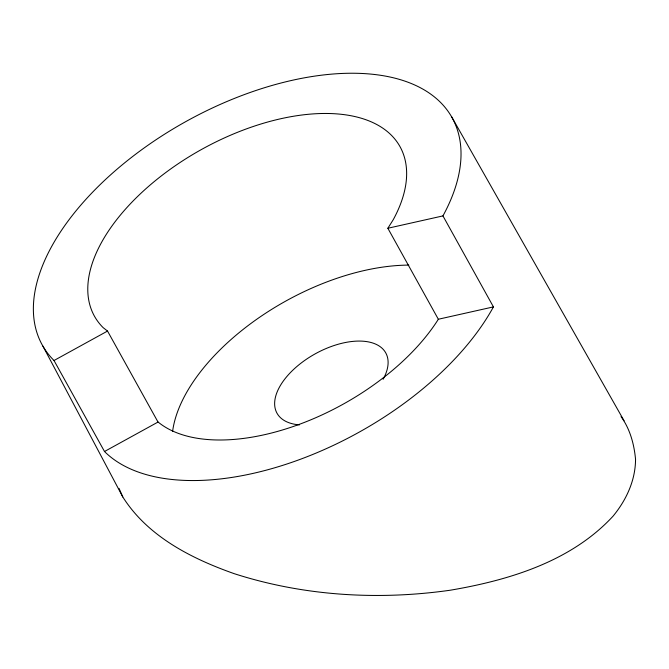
<?xml version="1.0" encoding="UTF-8"?>
<svg xmlns="http://www.w3.org/2000/svg" width="669" height="669" viewBox="0 0 669 669"><rect width="100%" height="100%" fill="white"/><g stroke="black" fill="none" stroke-linecap="round" stroke-linejoin="round"><path stroke-width="1" d="M493.429 306.895L438.337 319.247L387.853 228.254L393.163 219.842A174.726 93.794 -29 0 0 244.996 129.41A174.726 93.794 -29 0 0 103.168 327.659L107.533 331.063L158.018 422.055L104.498 451.5L54.013 360.507A234.334 125.789 -29 0 1 244.235 94.622A234.334 125.789 -29 0 1 442.945 215.903L493.429 306.895A234.334 125.789 -29 0 1 300.716 459.151A234.334 125.789 -29 0 1 104.498 451.5M54.013 360.507L107.533 331.063M387.853 228.254L442.945 215.903M621.024 416.62C630.064 428.996 634.128 444.224 635.55 459.327C635.441 480.442 626.335 500.002 613.113 516.1C571.276 561.442 509.243 580.207 450.162 590.234C378.152 600.469 303.667 596.02 234.259 573.684C191.485 558.582 147.774 536.479 122.795 496.967L42.958 346.191M451.516 116.59L624.085 420.776M119.032 488.378L122.795 496.967M299.495 424.874A62.184 33.383 -29 0 1 282.669 381.949A62.184 33.383 -29 0 1 357.597 341.09A62.184 33.383 -29 0 1 383.12 379.273M172.61 431.321A174.726 93.794 -29 0 1 408.809 265.1M438.354 319.247A174.241 93.535 -29 0 1 298.725 424.556A174.241 93.535 -29 0 1 158.076 422.014"/></g></svg>
